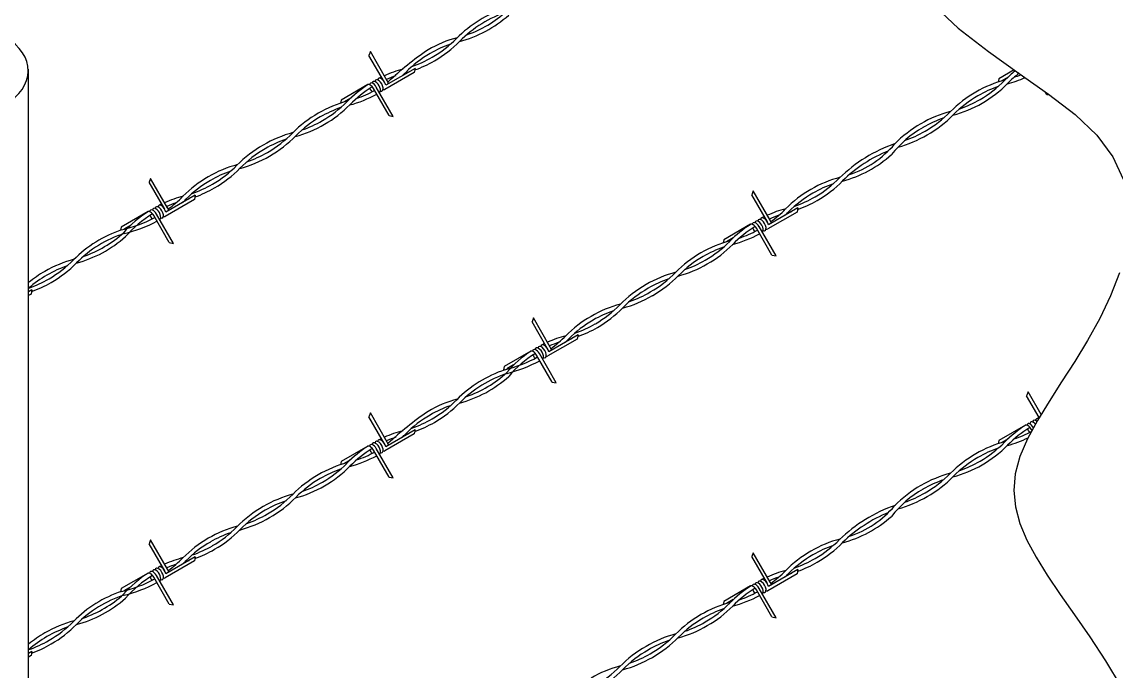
# Model space of a CAD drawing. Header units: millimetres. Extents: x -6623.4 to -6596.1, y -4703.2 to -4682.1.
# Drawn here: x -6602.854 to -6599.232, y -4686.583 to -4684.435 of the extents above; entities that cross this region are included whole.
import ezdxf

# ---------------------------------------------------------------- set-up
doc = ezdxf.new("R2010")
doc.units = ezdxf.units.MM
doc.header["$LTSCALE"] = 10
doc.layers.add('Termotécnica', color=7, linetype='Continuous')

msp = doc.modelspace()

# ---------------------------------------------------------------- linework, layer by layer
at = {"layer": 'Termotécnica', "color": 1}
for p, q in [((-6601.7002, -4684.5329), (-6601.7047, -4684.546)), ((-6601.6533, -4684.6352), (-6601.7047, -4684.546)), ((-6601.6442, -4684.6299), (-6601.7002, -4684.5329)), ((-6601.5522, -4684.589), (-6601.6492, -4684.645)), ((-6601.5522, -4684.589), (-6601.5549, -4684.6026)), ((-6599.569, -4684.5942), (-6599.6203, -4684.6238)), ((-6601.5549, -4684.6026), (-6601.6519, -4684.6586)), ((-6599.6203, -4684.6238), (-6599.6223, -4684.6343)), ((-6599.5891, -4684.6179), (-6599.6117, -4684.631)), ((-6601.7085, -4684.6428), (-6601.7971, -4684.694)), ((-6601.6382, -4684.7453), (-6601.6896, -4684.6562)), ((-6601.6246, -4684.7479), (-6601.6805, -4684.6509)), ((-6599.4613, -4684.6751), (-6599.4663, -4684.6665)), ((-6601.7971, -4684.694), (-6601.7992, -4684.7045)), ((-6601.766, -4684.6881), (-6601.7886, -4684.7012)), ((-6599.4613, -4684.6751), (-6599.4518, -4684.6769)), ((-6601.6382, -4684.7453), (-6601.6246, -4684.7479)), ((-6602.4276, -4684.9529), (-6602.4321, -4684.966)), ((-6602.3716, -4685.0499), (-6602.4276, -4684.9529)), ((-6602.3807, -4685.0551), (-6602.4321, -4684.966)), ((-6600.4331, -4684.9947), (-6600.4376, -4685.0079)), ((-6600.3771, -4685.0917), (-6600.4331, -4684.9947)), ((-6602.2823, -4685.0226), (-6602.3793, -4685.0786)), ((-6602.2797, -4685.0089), (-6602.3767, -4685.0649)), ((-6602.2797, -4685.0089), (-6602.2823, -4685.0226)), ((-6600.3861, -4685.097), (-6600.4376, -4685.0079)), ((-6602.4359, -4685.0628), (-6602.5246, -4685.1139)), ((-6602.352, -4685.1679), (-6602.408, -4685.0709)), ((-6600.2878, -4685.0644), (-6600.3847, -4685.1204)), ((-6600.2851, -4685.0508), (-6600.3821, -4685.1068)), ((-6600.2851, -4685.0508), (-6600.2878, -4685.0644)), ((-6602.4934, -4685.1081), (-6602.516, -4685.1211)), ((-6602.3656, -4685.1652), (-6602.4171, -4685.0761)), ((-6600.4414, -4685.1046), (-6600.53, -4685.1558)), ((-6602.5246, -4685.1139), (-6602.5266, -4685.1245)), ((-6600.3711, -4685.2071), (-6600.4225, -4685.118)), ((-6600.3574, -4685.2097), (-6600.4134, -4685.1127)), ((-6602.3656, -4685.1652), (-6602.352, -4685.1679)), ((-6600.53, -4685.1558), (-6600.532, -4685.1663)), ((-6600.4989, -4685.1499), (-6600.5215, -4685.163)), ((-6600.3711, -4685.2071), (-6600.3574, -4685.2097)), ((-6602.8206, -4685.322), (-6602.8315, -4685.3283)), ((-6602.8206, -4685.322), (-6602.8232, -4685.3356)), ((-6602.8232, -4685.3356), (-6602.8315, -4685.3404)), ((-6601.1605, -4685.4147), (-6601.165, -4685.4279)), ((-6601.1136, -4685.517), (-6601.165, -4685.4279)), ((-6601.1045, -4685.5117), (-6601.1605, -4685.4147)), ((-6601.0125, -4685.4708), (-6601.1095, -4685.5268)), ((-6601.0125, -4685.4708), (-6601.0152, -4685.4844)), ((-6601.0152, -4685.4844), (-6601.1122, -4685.5404)), ((-6601.1688, -4685.5246), (-6601.2574, -4685.5758)), ((-6601.0985, -4685.6271), (-6601.1499, -4685.538)), ((-6601.0849, -4685.6297), (-6601.1408, -4685.5327)), ((-6601.2574, -4685.5758), (-6601.2595, -4685.5863)), ((-6601.2263, -4685.5699), (-6601.2489, -4685.583)), ((-6601.0985, -4685.6271), (-6601.0849, -4685.6297)), ((-6599.5233, -4685.6593), (-6599.5279, -4685.6724)), ((-6599.4863, -4685.7444), (-6599.5279, -4685.6724)), ((-6599.4801, -4685.7342), (-6599.5233, -4685.6593)), ((-6601.7002, -4685.7289), (-6601.7047, -4685.7421)), ((-6601.6533, -4685.8312), (-6601.7047, -4685.7421)), ((-6601.6442, -4685.8259), (-6601.7002, -4685.7289)), ((-6601.5522, -4685.785), (-6601.6492, -4685.841)), ((-6601.5522, -4685.785), (-6601.5549, -4685.7986)), ((-6599.5316, -4685.7692), (-6599.6203, -4685.8203)), ((-6599.51, -4685.7873), (-6599.5128, -4685.7825)), ((-6601.5549, -4685.7986), (-6601.6519, -4685.8546)), ((-6599.6203, -4685.8203), (-6599.6223, -4685.8308)), ((-6599.5891, -4685.8145), (-6599.6117, -4685.8275)), ((-6601.7085, -4685.8388), (-6601.7971, -4685.89)), ((-6601.6382, -4685.9413), (-6601.6896, -4685.8522)), ((-6601.6246, -4685.9439), (-6601.6805, -4685.8469)), ((-6601.7971, -4685.89), (-6601.7992, -4685.9005)), ((-6601.766, -4685.8841), (-6601.7886, -4685.8972)), ((-6601.6382, -4685.9413), (-6601.6246, -4685.9439)), ((-6602.4276, -4686.1489), (-6602.4321, -4686.1621)), ((-6602.3716, -4686.2459), (-6602.4276, -4686.1489)), ((-6602.3807, -4686.2512), (-6602.4321, -4686.1621)), ((-6600.4331, -4686.1913), (-6600.4376, -4686.2044)), ((-6600.3771, -4686.2883), (-6600.4331, -4686.1913)), ((-6602.2823, -4686.2186), (-6602.3793, -4686.2746)), ((-6602.2797, -4686.205), (-6602.3767, -4686.261)), ((-6602.2797, -4686.205), (-6602.2823, -4686.2186)), ((-6600.3861, -4686.2935), (-6600.4376, -4686.2044)), ((-6602.4359, -4686.2588), (-6602.5246, -4686.31)), ((-6602.352, -4686.3639), (-6602.408, -4686.2669)), ((-6600.2878, -4686.261), (-6600.3847, -4686.317)), ((-6600.2851, -4686.2473), (-6600.3821, -4686.3033)), ((-6600.2851, -4686.2473), (-6600.2878, -4686.261)), ((-6602.4934, -4686.3041), (-6602.516, -4686.3172)), ((-6602.3656, -4686.3613), (-6602.4171, -4686.2722)), ((-6600.4414, -4686.3012), (-6600.53, -4686.3524)), ((-6602.5246, -4686.31), (-6602.5266, -4686.3205)), ((-6600.3711, -4686.4036), (-6600.4225, -4686.3145)), ((-6600.3574, -4686.4063), (-6600.4134, -4686.3093)), ((-6602.3656, -4686.3613), (-6602.352, -4686.3639)), ((-6600.53, -4686.3524), (-6600.532, -4686.3629)), ((-6600.4989, -4686.3465), (-6600.5215, -4686.3595)), ((-6600.3711, -4686.4036), (-6600.3574, -4686.4063)), ((-6602.8206, -4686.518), (-6602.8315, -4686.5243)), ((-6602.8206, -4686.518), (-6602.8232, -4686.5317)), ((-6602.8232, -4686.5317), (-6602.8315, -4686.5364))]:
    msp.add_line(p, q, dxfattribs=at)
at = {"layer": 'Termotécnica', "color": 3}
for p, q in [((-6602.8315, -4692.7426), (-6602.8315, -4684.5913)), ((-6602.8315, -4686.4797), (-6602.8315, -4685.423))]:
    msp.add_line(p, q, dxfattribs=at)
at = {"layer": 'Termotécnica', "color": 1}
for points in [[(-6599.8464, -4684.3704), (-6599.7541, -4684.456), (-6599.6544, -4684.5336), (-6599.553, -4684.6055), (-6599.4555, -4684.6741), (-6599.3677, -4684.7415), (-6599.2951, -4684.8101), (-6599.2423, -4684.8818), (-6599.2083, -4684.9561)], [(-6599.2203, -4685.2656), (-6599.2498, -4685.3421), (-6599.2858, -4685.4168), (-6599.3261, -4685.489), (-6599.3689, -4685.5587), (-6599.4121, -4685.626), (-6599.4538, -4685.691), (-6599.4919, -4685.7538), (-6599.5247, -4685.8145), (-6599.5499, -4685.8732), (-6599.5658, -4685.9301), (-6599.5708, -4685.9854), (-6599.5653, -4686.0398), (-6599.5505, -4686.0942), (-6599.5273, -4686.1495), (-6599.4966, -4686.2065), (-6599.4595, -4686.2661), (-6599.4169, -4686.3293), (-6599.3698, -4686.3968), (-6599.3193, -4686.4696), (-6599.2673, -4686.5486), (-6599.2154, -4686.6349)]]:
    msp.add_lwpolyline(points, dxfattribs=at)
at = {"layer": 'Termotécnica', "color": 2}
for centre, radius, start, end in [((-6601.1278, -4684.7718), 0.4021, 108.4369, 135.4383), ((-6601.5089, -4684.1118), 0.4021, 284.9745, 311.5616), ((-6601.1278, -4684.7718), 0.3881, 107.8842, 135.4383), ((-6601.5089, -4684.1118), 0.3881, 289.0986, 312.116), ((-6601.3138, -4684.863), 0.3881, 104.7043, 120.249), ((-6601.6808, -4684.2272), 0.3741, 299.751, 315.4383), ((-6600.8707, -4685.4589), 1.1291, 124.4429, 133.0836), ((-6601.3138, -4684.863), 0.3741, 108.8959, 120.249), ((-6601.6808, -4684.2272), 0.3881, 299.751, 315.4383), ((-6601.3167, -4684.8647), 0.3741, 119.751, 135.4383), ((-6601.6838, -4684.2289), 0.3741, 288.8959, 300.249), ((-6601.6838, -4684.2289), 0.3881, 289.6431, 300.249), ((-6601.4886, -4684.9801), 0.4021, 104.9745, 114.2364), ((-6601.8697, -4684.3201), 0.4021, 313.1226, 315.4383), ((-6601.6838, -4684.2289), 0.3881, 284.7043, 286.6418), ((-6599.3147, -4684.9116), 0.4021, 128.5151, 135.4383), ((-6601.4886, -4684.9801), 0.4021, 120.2403, 120.249), ((-6601.4886, -4684.9801), 0.4021, 115.7384, 116.8914), ((-6601.4886, -4684.9801), 0.3881, 109.0986, 114.0278), ((-6599.5006, -4685.0028), 0.3881, 104.7043, 120.249), ((-6599.8677, -4684.367), 0.3741, 299.751, 315.4383), ((-6599.6957, -4684.2516), 0.4021, 284.9745, 293.8255), ((-6599.3147, -4684.9116), 0.3881, 127.9158, 135.4383), ((-6599.6957, -4684.2516), 0.3881, 289.0986, 292.5717), ((-6601.4915, -4684.9818), 0.4021, 122.4639, 135.4383), ((-6601.8726, -4684.3218), 0.4021, 284.9745, 298.7537), ((-6601.4915, -4684.9818), 0.3881, 121.3857, 135.4383), ((-6601.8726, -4684.3218), 0.3881, 289.0986, 298.7136), ((-6599.5035, -4685.0045), 0.3881, 119.751, 135.4383), ((-6599.5006, -4685.0028), 0.3741, 108.8959, 120.249), ((-6599.8677, -4684.367), 0.3881, 299.751, 315.4383), ((-6601.6775, -4685.073), 0.3881, 104.7043, 120.249), ((-6602.0445, -4684.4372), 0.3741, 299.751, 315.4383), ((-6602.0445, -4684.4372), 0.3881, 299.751, 315.4383), ((-6599.8706, -4684.3687), 0.3881, 284.7043, 300.249), ((-6599.5035, -4685.0045), 0.3741, 119.751, 135.4383), ((-6599.8706, -4684.3687), 0.3741, 288.8959, 300.249), ((-6601.6804, -4685.0747), 0.3881, 119.751, 135.4383), ((-6601.6775, -4685.073), 0.3741, 108.8959, 120.249), ((-6599.6755, -4685.1199), 0.4021, 104.9745, 120.249), ((-6600.0565, -4684.4599), 0.3881, 299.751, 315.4383), ((-6600.0565, -4684.4599), 0.4021, 299.751, 315.4383), ((-6602.0475, -4684.4389), 0.3881, 284.7043, 300.249), ((-6601.6804, -4685.0747), 0.3741, 119.751, 135.4383), ((-6602.0475, -4684.4389), 0.3741, 288.8959, 300.249), ((-6599.6784, -4685.1216), 0.4021, 119.751, 135.4383), ((-6599.6755, -4685.1199), 0.3881, 109.0986, 120.249), ((-6601.8523, -4685.1901), 0.4021, 104.9745, 120.249), ((-6602.2334, -4684.5301), 0.3881, 299.751, 315.4383), ((-6602.2334, -4684.5301), 0.4021, 299.751, 315.4383), ((-6599.7032, -4685.0844), 0.3434, 119.2403, 142.3254), ((-6600.0595, -4684.4616), 0.4021, 285.2365, 300.249), ((-6600.0595, -4684.4616), 0.3881, 289.2073, 300.249), ((-6601.8552, -4685.1918), 0.4021, 119.751, 135.4383), ((-6601.8552, -4685.1918), 0.3881, 119.751, 135.4383), ((-6601.8523, -4685.1901), 0.3881, 109.0986, 120.249), ((-6599.7965, -4685.3138), 0.5042, 109.3329, 134.0665), ((-6600.2179, -4684.6251), 0.3317, 288.1155, 319.7319), ((-6602.2363, -4684.5317), 0.4021, 284.9745, 300.249), ((-6602.2363, -4684.5317), 0.3881, 289.0986, 300.249), ((-6600.2418, -4684.5736), 0.4021, 284.9745, 311.5616), ((-6599.7946, -4685.3166), 0.4935, 112.703, 133.9618), ((-6602.0412, -4685.283), 0.3881, 104.7043, 120.249), ((-6602.4083, -4684.6472), 0.3741, 299.751, 315.4383), ((-6602.4083, -4684.6472), 0.3881, 299.751, 315.4383), ((-6602.0441, -4685.2847), 0.3881, 119.751, 135.4383), ((-6602.0441, -4685.2847), 0.3741, 119.751, 135.4383), ((-6602.0412, -4685.283), 0.3741, 108.8959, 120.249), ((-6600.0466, -4685.3248), 0.3881, 104.7043, 120.249), ((-6600.4137, -4684.689), 0.3741, 299.751, 315.4383), ((-6600.4137, -4684.689), 0.3881, 299.751, 315.4383), ((-6602.4112, -4684.6489), 0.3741, 288.8959, 300.249), ((-6602.4112, -4684.6489), 0.3881, 289.6431, 300.249), ((-6600.0496, -4685.3265), 0.3881, 119.751, 135.4383), ((-6600.0466, -4685.3248), 0.3741, 108.8959, 120.249), ((-6602.216, -4685.4001), 0.4021, 104.9745, 114.2364), ((-6602.216, -4685.4001), 0.3881, 109.0986, 114.0278), ((-6602.5971, -4684.74), 0.3881, 305.9421, 315.4383), ((-6602.5971, -4684.74), 0.4021, 313.1226, 315.4383), ((-6602.4112, -4684.6489), 0.3881, 284.7043, 286.6418), ((-6600.0496, -4685.3265), 0.3741, 119.751, 135.4383), ((-6600.4166, -4684.6907), 0.3741, 288.8959, 300.249), ((-6600.4166, -4684.6907), 0.3881, 289.6431, 300.249), ((-6602.2328, -4685.3825), 0.3784, 122.2606, 138.6815), ((-6602.2192, -4685.4015), 0.3877, 121.3823, 138.7147), ((-6602.216, -4685.4001), 0.4021, 120.2403, 120.249), ((-6602.216, -4685.4001), 0.4021, 115.7384, 116.8914), ((-6600.2215, -4685.4419), 0.4021, 104.9745, 114.2364), ((-6600.6026, -4684.7819), 0.3881, 305.9421, 315.4383), ((-6600.6026, -4684.7819), 0.4021, 313.1226, 315.4383), ((-6600.4166, -4684.6907), 0.3881, 284.7043, 286.6418), ((-6602.6182, -4684.705), 0.429, 282.7735, 298.4841), ((-6602.6134, -4684.7135), 0.4333, 283.0769, 298.5056), ((-6600.2244, -4685.4436), 0.4021, 122.4639, 135.4383), ((-6600.2215, -4685.4419), 0.4021, 120.2403, 120.249), ((-6600.2215, -4685.4419), 0.4021, 115.7384, 116.8914), ((-6600.2215, -4685.4419), 0.3881, 109.0986, 114.0278), ((-6602.3962, -4685.5049), 0.4021, 108.4369, 135.4383), ((-6602.3962, -4685.5049), 0.3881, 107.8842, 135.4383), ((-6602.7773, -4684.8448), 0.3881, 289.0986, 312.116), ((-6602.772, -4684.8572), 0.3881, 315.2957, 315.4383), ((-6600.6055, -4684.7836), 0.4021, 284.9745, 298.7537), ((-6600.2244, -4685.4436), 0.3881, 121.3857, 135.4383), ((-6600.6055, -4684.7836), 0.3881, 289.0986, 298.7136), ((-6602.7773, -4684.8448), 0.4021, 284.9745, 311.5616), ((-6600.4103, -4685.5348), 0.3881, 104.7043, 120.249), ((-6600.4103, -4685.5348), 0.3741, 108.8959, 120.249), ((-6600.7774, -4684.899), 0.3741, 299.751, 315.4383), ((-6600.7774, -4684.899), 0.3881, 299.751, 315.4383), ((-6600.4133, -4685.5365), 0.3881, 119.751, 135.4383), ((-6600.4133, -4685.5365), 0.3741, 119.751, 135.4383), ((-6602.5821, -4685.596), 0.3881, 104.7043, 120.249), ((-6602.5821, -4685.596), 0.3741, 108.8959, 120.249), ((-6602.9492, -4684.9602), 0.3741, 299.751, 315.4383), ((-6602.9492, -4684.9602), 0.3881, 299.751, 315.4383), ((-6600.7803, -4684.9007), 0.3881, 284.7043, 300.249), ((-6600.7803, -4684.9007), 0.3741, 288.8959, 300.249), ((-6602.585, -4685.5977), 0.3881, 119.751, 129.4245), ((-6602.585, -4685.5977), 0.3741, 119.751, 131.2104), ((-6602.9521, -4684.9619), 0.3741, 288.8959, 300.249), ((-6600.5852, -4685.6519), 0.4021, 104.9745, 120.249), ((-6600.5852, -4685.6519), 0.3881, 109.0986, 120.249), ((-6600.9663, -4684.9919), 0.3881, 299.751, 315.4383), ((-6600.9663, -4684.9919), 0.4021, 299.751, 315.4383), ((-6602.9521, -4684.9619), 0.3881, 289.6431, 300.249), ((-6600.5881, -4685.6536), 0.4021, 119.751, 135.4383), ((-6600.5881, -4685.6536), 0.3881, 119.751, 135.4383), ((-6600.9692, -4684.9936), 0.4021, 284.9745, 300.249), ((-6600.9692, -4684.9936), 0.3881, 289.0986, 300.249), ((-6600.7741, -4685.7448), 0.3881, 104.7043, 120.249), ((-6600.7741, -4685.7448), 0.3741, 108.8959, 120.249), ((-6601.1411, -4685.109), 0.3741, 299.751, 315.4383), ((-6601.1411, -4685.109), 0.3881, 299.751, 315.4383), ((-6600.777, -4685.7465), 0.3881, 119.751, 135.4383), ((-6600.777, -4685.7465), 0.3741, 119.751, 135.4383), ((-6601.1441, -4685.1107), 0.3741, 288.8959, 300.249), ((-6601.1441, -4685.1107), 0.3881, 289.6431, 300.249), ((-6600.9489, -4685.8619), 0.4021, 115.7384, 116.8914), ((-6600.9489, -4685.8619), 0.4021, 104.9745, 114.2364), ((-6600.9489, -4685.8619), 0.3881, 109.0986, 114.0278), ((-6601.33, -4685.2019), 0.3881, 305.9421, 315.4383), ((-6601.33, -4685.2019), 0.4021, 313.1226, 315.4383), ((-6601.1441, -4685.1107), 0.3881, 284.7043, 286.6418), ((-6601.3777, -4685.1129), 0.4891, 284.5333, 298.2169), ((-6601.0007, -4685.7956), 0.3185, 121.6112, 141.1167), ((-6600.9829, -4685.8191), 0.3339, 120.8153, 140.9321), ((-6600.9489, -4685.8619), 0.4021, 120.2403, 120.249), ((-6601.3807, -4685.1026), 0.5136, 285.0845, 298.0049), ((-6601.1278, -4685.9678), 0.4021, 108.4369, 135.4383), ((-6601.5089, -4685.3078), 0.4021, 284.9745, 311.5616), ((-6601.1278, -4685.9678), 0.3881, 107.8842, 135.4383), ((-6601.5089, -4685.3078), 0.3881, 289.0986, 312.116), ((-6601.3138, -4686.059), 0.3881, 104.7043, 120.249), ((-6601.6808, -4685.4232), 0.3741, 299.751, 315.4383), ((-6600.8707, -4686.6549), 1.1291, 124.4429, 133.0836), ((-6601.3138, -4686.059), 0.3741, 108.8959, 120.249), ((-6601.6808, -4685.4232), 0.3881, 299.751, 315.4383), ((-6601.3167, -4686.0607), 0.3741, 119.751, 135.4383), ((-6601.6838, -4685.4249), 0.3741, 288.8959, 300.249), ((-6601.6838, -4685.4249), 0.3881, 289.6431, 300.249), ((-6599.3117, -4686.1065), 0.4021, 120.2403, 120.249), ((-6599.3117, -4686.1065), 0.4021, 115.7384, 116.8914), ((-6601.4886, -4686.1761), 0.4021, 104.9745, 114.2364), ((-6601.6838, -4685.4249), 0.3881, 284.7043, 286.6418), ((-6599.3147, -4686.1082), 0.4021, 122.4639, 135.4383), ((-6599.3147, -4686.1082), 0.3881, 121.3857, 135.4383), ((-6599.6957, -4685.4481), 0.3881, 289.0986, 298.3932), ((-6601.4886, -4686.1761), 0.4021, 120.2403, 120.249), ((-6601.4886, -4686.1761), 0.4021, 115.7384, 116.8914), ((-6601.4886, -4686.1761), 0.3881, 109.0986, 114.0278), ((-6601.8697, -4685.5161), 0.4021, 313.1226, 315.4383), ((-6599.5006, -4686.1994), 0.3881, 104.7043, 120.249), ((-6599.8677, -4685.5636), 0.3741, 299.751, 315.4383), ((-6599.6957, -4685.4481), 0.4021, 284.9745, 295.4688), ((-6601.4915, -4686.1778), 0.4021, 122.4639, 135.4383), ((-6601.4915, -4686.1778), 0.3881, 121.3857, 135.4383), ((-6601.8726, -4685.5178), 0.3881, 289.0986, 298.7136), ((-6599.5035, -4686.201), 0.3881, 119.751, 135.4383), ((-6599.5006, -4686.1994), 0.3741, 108.8959, 120.249), ((-6599.8677, -4685.5636), 0.3881, 299.751, 315.4383), ((-6601.6775, -4686.269), 0.3881, 104.7043, 120.249), ((-6602.0445, -4685.6332), 0.3741, 299.751, 315.4383), ((-6602.0445, -4685.6332), 0.3881, 299.751, 315.4383), ((-6601.8726, -4685.5178), 0.4021, 284.9745, 298.7537), ((-6599.8706, -4685.5652), 0.3881, 284.7043, 300.249), ((-6599.5035, -4686.201), 0.3741, 119.751, 135.4383), ((-6599.8706, -4685.5652), 0.3741, 288.8959, 300.249), ((-6601.6804, -4686.2707), 0.3881, 119.751, 135.4383), ((-6601.6775, -4686.269), 0.3741, 108.8959, 120.249), ((-6599.6755, -4686.3165), 0.4021, 104.9745, 120.249), ((-6600.0565, -4685.6564), 0.3881, 299.751, 315.4383), ((-6600.0565, -4685.6564), 0.4021, 299.751, 315.4383), ((-6602.0475, -4685.6349), 0.3881, 284.7043, 300.249), ((-6601.6804, -4686.2707), 0.3741, 119.751, 135.4383), ((-6602.0475, -4685.6349), 0.3741, 288.8959, 300.249), ((-6599.6784, -4686.3182), 0.4021, 119.751, 135.4383), ((-6599.6755, -4686.3165), 0.3881, 109.0986, 120.249), ((-6601.8523, -4686.3861), 0.4021, 104.9745, 120.249), ((-6602.2334, -4685.7261), 0.3881, 299.751, 315.4383), ((-6602.2334, -4685.7261), 0.4021, 299.751, 315.4383), ((-6599.7032, -4686.2809), 0.3434, 119.2403, 142.3254), ((-6600.0595, -4685.6581), 0.4021, 285.2365, 300.249), ((-6600.0595, -4685.6581), 0.3881, 289.2073, 300.249), ((-6601.8552, -4686.3878), 0.4021, 119.751, 135.4383), ((-6601.8552, -4686.3878), 0.3881, 119.751, 135.4383), ((-6601.8523, -4686.3861), 0.3881, 109.0986, 120.249), ((-6599.7965, -4686.5104), 0.5042, 109.3329, 134.0665), ((-6600.2179, -4685.8217), 0.3317, 288.1155, 319.7319), ((-6602.2363, -4685.7278), 0.4021, 284.9745, 300.249), ((-6602.2363, -4685.7278), 0.3881, 289.0986, 300.249), ((-6600.2418, -4685.7702), 0.4021, 284.9745, 311.5616), ((-6599.7946, -4686.5131), 0.4935, 112.703, 133.9618), ((-6602.0412, -4686.479), 0.3881, 104.7043, 120.249), ((-6602.4083, -4685.8432), 0.3741, 299.751, 315.4383), ((-6602.4083, -4685.8432), 0.3881, 299.751, 315.4383), ((-6602.0441, -4686.4807), 0.3881, 119.751, 135.4383), ((-6602.0441, -4686.4807), 0.3741, 119.751, 135.4383), ((-6602.0412, -4686.479), 0.3741, 108.8959, 120.249), ((-6600.0466, -4686.5214), 0.3881, 104.7043, 120.249), ((-6600.4137, -4685.8856), 0.3741, 299.751, 315.4383), ((-6600.4137, -4685.8856), 0.3881, 299.751, 315.4383), ((-6602.4112, -4685.8449), 0.3741, 288.8959, 300.249), ((-6602.4112, -4685.8449), 0.3881, 289.6431, 300.249), ((-6600.0496, -4686.5231), 0.3881, 119.751, 135.4383), ((-6600.0466, -4686.5214), 0.3741, 108.8959, 120.249), ((-6602.216, -4686.5961), 0.4021, 104.9745, 114.2364), ((-6602.216, -4686.5961), 0.3881, 109.0986, 114.0278), ((-6602.5971, -4685.9361), 0.3881, 305.9421, 315.4383), ((-6602.5971, -4685.9361), 0.4021, 313.1226, 315.4383), ((-6602.4112, -4685.8449), 0.3881, 284.7043, 286.6418), ((-6600.0496, -4686.5231), 0.3741, 119.751, 135.4383), ((-6600.4166, -4685.8873), 0.3741, 288.8959, 300.249), ((-6600.4166, -4685.8873), 0.3881, 289.6431, 300.249), ((-6602.2328, -4686.5785), 0.3784, 122.2606, 138.6815), ((-6602.2192, -4686.5975), 0.3877, 121.3823, 138.7147), ((-6602.216, -4686.5961), 0.4021, 120.2403, 120.249), ((-6602.216, -4686.5961), 0.4021, 115.7384, 116.8914), ((-6600.2215, -4686.6385), 0.4021, 104.9745, 114.2364), ((-6600.6026, -4685.9785), 0.3881, 305.9421, 315.4383), ((-6600.6026, -4685.9785), 0.4021, 313.1226, 315.4383), ((-6600.4166, -4685.8873), 0.3881, 284.7043, 286.6418), ((-6602.6182, -4685.901), 0.429, 282.7735, 298.4841), ((-6602.6134, -4685.9095), 0.4333, 283.0769, 298.5056), ((-6600.2244, -4686.6402), 0.4021, 122.4639, 135.4383), ((-6600.2215, -4686.6385), 0.4021, 120.2403, 120.249), ((-6600.2215, -4686.6385), 0.4021, 115.7384, 116.8914), ((-6600.2215, -4686.6385), 0.3881, 109.0986, 114.0278), ((-6602.3962, -4686.7009), 0.4021, 108.4369, 135.4383), ((-6602.3962, -4686.7009), 0.3881, 107.8842, 135.4383), ((-6602.7773, -4686.0408), 0.3881, 289.0986, 312.116), ((-6602.772, -4686.0532), 0.3881, 315.2957, 315.4383), ((-6600.6055, -4685.9801), 0.4021, 284.9745, 298.7537), ((-6600.2244, -4686.6402), 0.3881, 121.3857, 135.4383), ((-6600.6055, -4685.9801), 0.3881, 289.0986, 298.7136), ((-6602.7773, -4686.0408), 0.4021, 284.9745, 311.5616), ((-6600.4103, -4686.7314), 0.3881, 104.7043, 120.249), ((-6600.7774, -4686.0956), 0.3741, 299.751, 315.4383), ((-6600.7774, -4686.0956), 0.3881, 299.751, 315.4383), ((-6600.4133, -4686.7331), 0.3881, 119.751, 135.4383), ((-6600.4133, -4686.7331), 0.3741, 119.751, 135.4383), ((-6600.4103, -4686.7314), 0.3741, 108.8959, 120.249), ((-6602.5821, -4686.7921), 0.3881, 104.7043, 120.249), ((-6602.5821, -4686.7921), 0.3741, 108.8959, 120.249), ((-6602.9492, -4686.1563), 0.3741, 299.751, 315.4383), ((-6602.9492, -4686.1563), 0.3881, 299.751, 315.4383), ((-6600.7803, -4686.0973), 0.3881, 284.7043, 300.249), ((-6600.7803, -4686.0973), 0.3741, 288.8959, 300.249), ((-6602.585, -4686.7938), 0.3881, 119.751, 129.4245), ((-6602.585, -4686.7938), 0.3741, 119.751, 131.2104), ((-6602.9521, -4686.158), 0.3741, 288.8959, 300.249), ((-6600.5852, -4686.8485), 0.4021, 104.9745, 120.249), ((-6600.5852, -4686.8485), 0.3881, 109.0986, 120.249), ((-6600.9663, -4686.1884), 0.3881, 299.751, 315.4383), ((-6600.9663, -4686.1884), 0.4021, 299.751, 315.4383), ((-6602.9521, -4686.158), 0.3881, 289.6431, 300.249), ((-6600.5881, -4686.8502), 0.4021, 119.751, 135.4383), ((-6600.5881, -4686.8502), 0.3881, 119.751, 135.4383), ((-6600.9692, -4686.1901), 0.4021, 284.9745, 300.249), ((-6600.9692, -4686.1901), 0.3881, 289.0986, 300.249), ((-6600.7741, -4686.9414), 0.3881, 104.7043, 120.249), ((-6601.1411, -4686.3056), 0.3741, 299.751, 315.4383), ((-6601.1411, -4686.3056), 0.3881, 299.751, 315.4383)]:
    msp.add_arc(centre, radius, start, end, dxfattribs=at)
at = {"layer": 'Termotécnica', "color": 3}
msp.add_ellipse((-6603.0916, -4684.5968), major_axis=(-0.2592, 0), ratio=0.608406, start_param=0.025719, end_param=6.240798, dxfattribs=at)
at = {"layer": 'Termotécnica', "color": 1}
for centre, ratio, start_param, end_param in [((-6601.6896, -4684.6562), 0.500279, 4.712376, 6.806742), ((-6601.6806, -4684.6509), 0.500279, 3.144867, 6.803235), ((-6601.6715, -4684.6457), 0.500279, 2.626113, 6.803235), ((-6601.6624, -4684.6404), 0.500279, 4.188772, 6.809856), ((-6601.6533, -4684.6352), 0.499645, 4.191845, 4.749848), ((-6601.6987, -4684.6614), 0.500279, 4.712376, 6.305766), ((-6601.6624, -4684.6404), 0.500279, 2.623704, 3.141593), ((-6602.4262, -4685.0814), 0.500279, 4.712376, 6.305766), ((-6602.4171, -4685.0761), 0.500279, 4.712376, 6.806742), ((-6602.408, -4685.0709), 0.500279, 3.144867, 6.803235), ((-6602.3989, -4685.0656), 0.500279, 2.626113, 6.803235), ((-6602.3898, -4685.0604), 0.500279, 4.188772, 6.809856), ((-6602.3807, -4685.0551), 0.499645, 4.191845, 4.749848), ((-6602.3898, -4685.0604), 0.500279, 2.623704, 3.141593), ((-6600.4316, -4685.1232), 0.500279, 4.712376, 6.305766), ((-6600.4225, -4685.118), 0.500279, 4.712376, 6.806742), ((-6600.4134, -4685.1127), 0.500279, 3.144867, 6.803235), ((-6600.4043, -4685.1075), 0.500279, 2.626113, 6.803235), ((-6600.3952, -4685.1022), 0.500279, 4.188772, 6.809856), ((-6600.3862, -4685.097), 0.499645, 4.191845, 4.749848), ((-6600.3952, -4685.1022), 0.500279, 2.623704, 3.141593), ((-6601.1318, -4685.5275), 0.500279, 2.626113, 6.803235), ((-6601.1227, -4685.5222), 0.500279, 4.188772, 6.809856), ((-6601.159, -4685.5432), 0.500279, 4.712376, 6.305766), ((-6601.1499, -4685.538), 0.500279, 4.712376, 6.806742), ((-6601.1409, -4685.5327), 0.500279, 3.144867, 6.803235), ((-6601.1227, -4685.5222), 0.500279, 2.623704, 3.141593), ((-6601.1136, -4685.517), 0.499645, 4.191845, 4.749848), ((-6599.5037, -4685.7773), 0.500279, 5.059198, 6.854863), ((-6599.4946, -4685.772), 0.500279, 5.356649, 6.803235), ((-6599.4855, -4685.7668), 0.500279, 5.673314, 6.809856), ((-6599.5219, -4685.7878), 0.500279, 4.712376, 6.305766), ((-6599.5128, -4685.7825), 0.427838, 4.712376, 6.806742), ((-6601.6896, -4685.8522), 0.500279, 4.712376, 6.806742), ((-6601.6806, -4685.8469), 0.500279, 3.144867, 6.803235), ((-6601.6715, -4685.8417), 0.500279, 2.626113, 6.803235), ((-6601.6624, -4685.8364), 0.500279, 4.188772, 6.809856), ((-6601.6533, -4685.8312), 0.499645, 4.191845, 4.749848), ((-6601.6987, -4685.8574), 0.500279, 4.712376, 6.305766), ((-6601.6624, -4685.8364), 0.500279, 2.623704, 3.141593), ((-6602.4262, -4686.2774), 0.500279, 4.712376, 6.305766), ((-6602.4171, -4686.2722), 0.500279, 4.712376, 6.806742), ((-6602.408, -4686.2669), 0.500279, 3.144867, 6.803235), ((-6602.3989, -4686.2617), 0.500279, 2.626113, 6.803235), ((-6602.3898, -4686.2564), 0.500279, 4.188772, 6.809856), ((-6602.3807, -4686.2512), 0.499645, 4.191845, 4.749848), ((-6602.3898, -4686.2564), 0.500279, 2.623704, 3.141593), ((-6600.4316, -4686.3198), 0.500279, 4.712376, 6.305766), ((-6600.4225, -4686.3145), 0.500279, 4.712376, 6.806742), ((-6600.4134, -4686.3093), 0.500279, 3.144867, 6.803235), ((-6600.4043, -4686.304), 0.500279, 2.626113, 6.803235), ((-6600.3952, -4686.2988), 0.500279, 4.188772, 6.809856), ((-6600.3862, -4686.2935), 0.499645, 4.191845, 4.749848), ((-6600.3952, -4686.2988), 0.500279, 2.623704, 3.141593)]:
    msp.add_ellipse(centre, major_axis=(-0.0105, 0.0182), ratio=ratio, start_param=start_param, end_param=end_param, dxfattribs=at)
at = {"layer": 'Termotécnica', "color": 2}
for centre in [(-6601.6896, -4684.6562), (-6602.4171, -4685.0761), (-6600.4225, -4685.118), (-6601.1499, -4685.538), (-6599.5128, -4685.7825), (-6601.6896, -4685.8522), (-6602.4171, -4686.2722), (-6600.4225, -4686.3145)]:
    msp.add_ellipse(centre, major_axis=(-0.0105, 0.0182), ratio=0.500279, start_param=1.248185, end_param=1.892895, dxfattribs=at)

doc.saveas('drawing.dxf')
